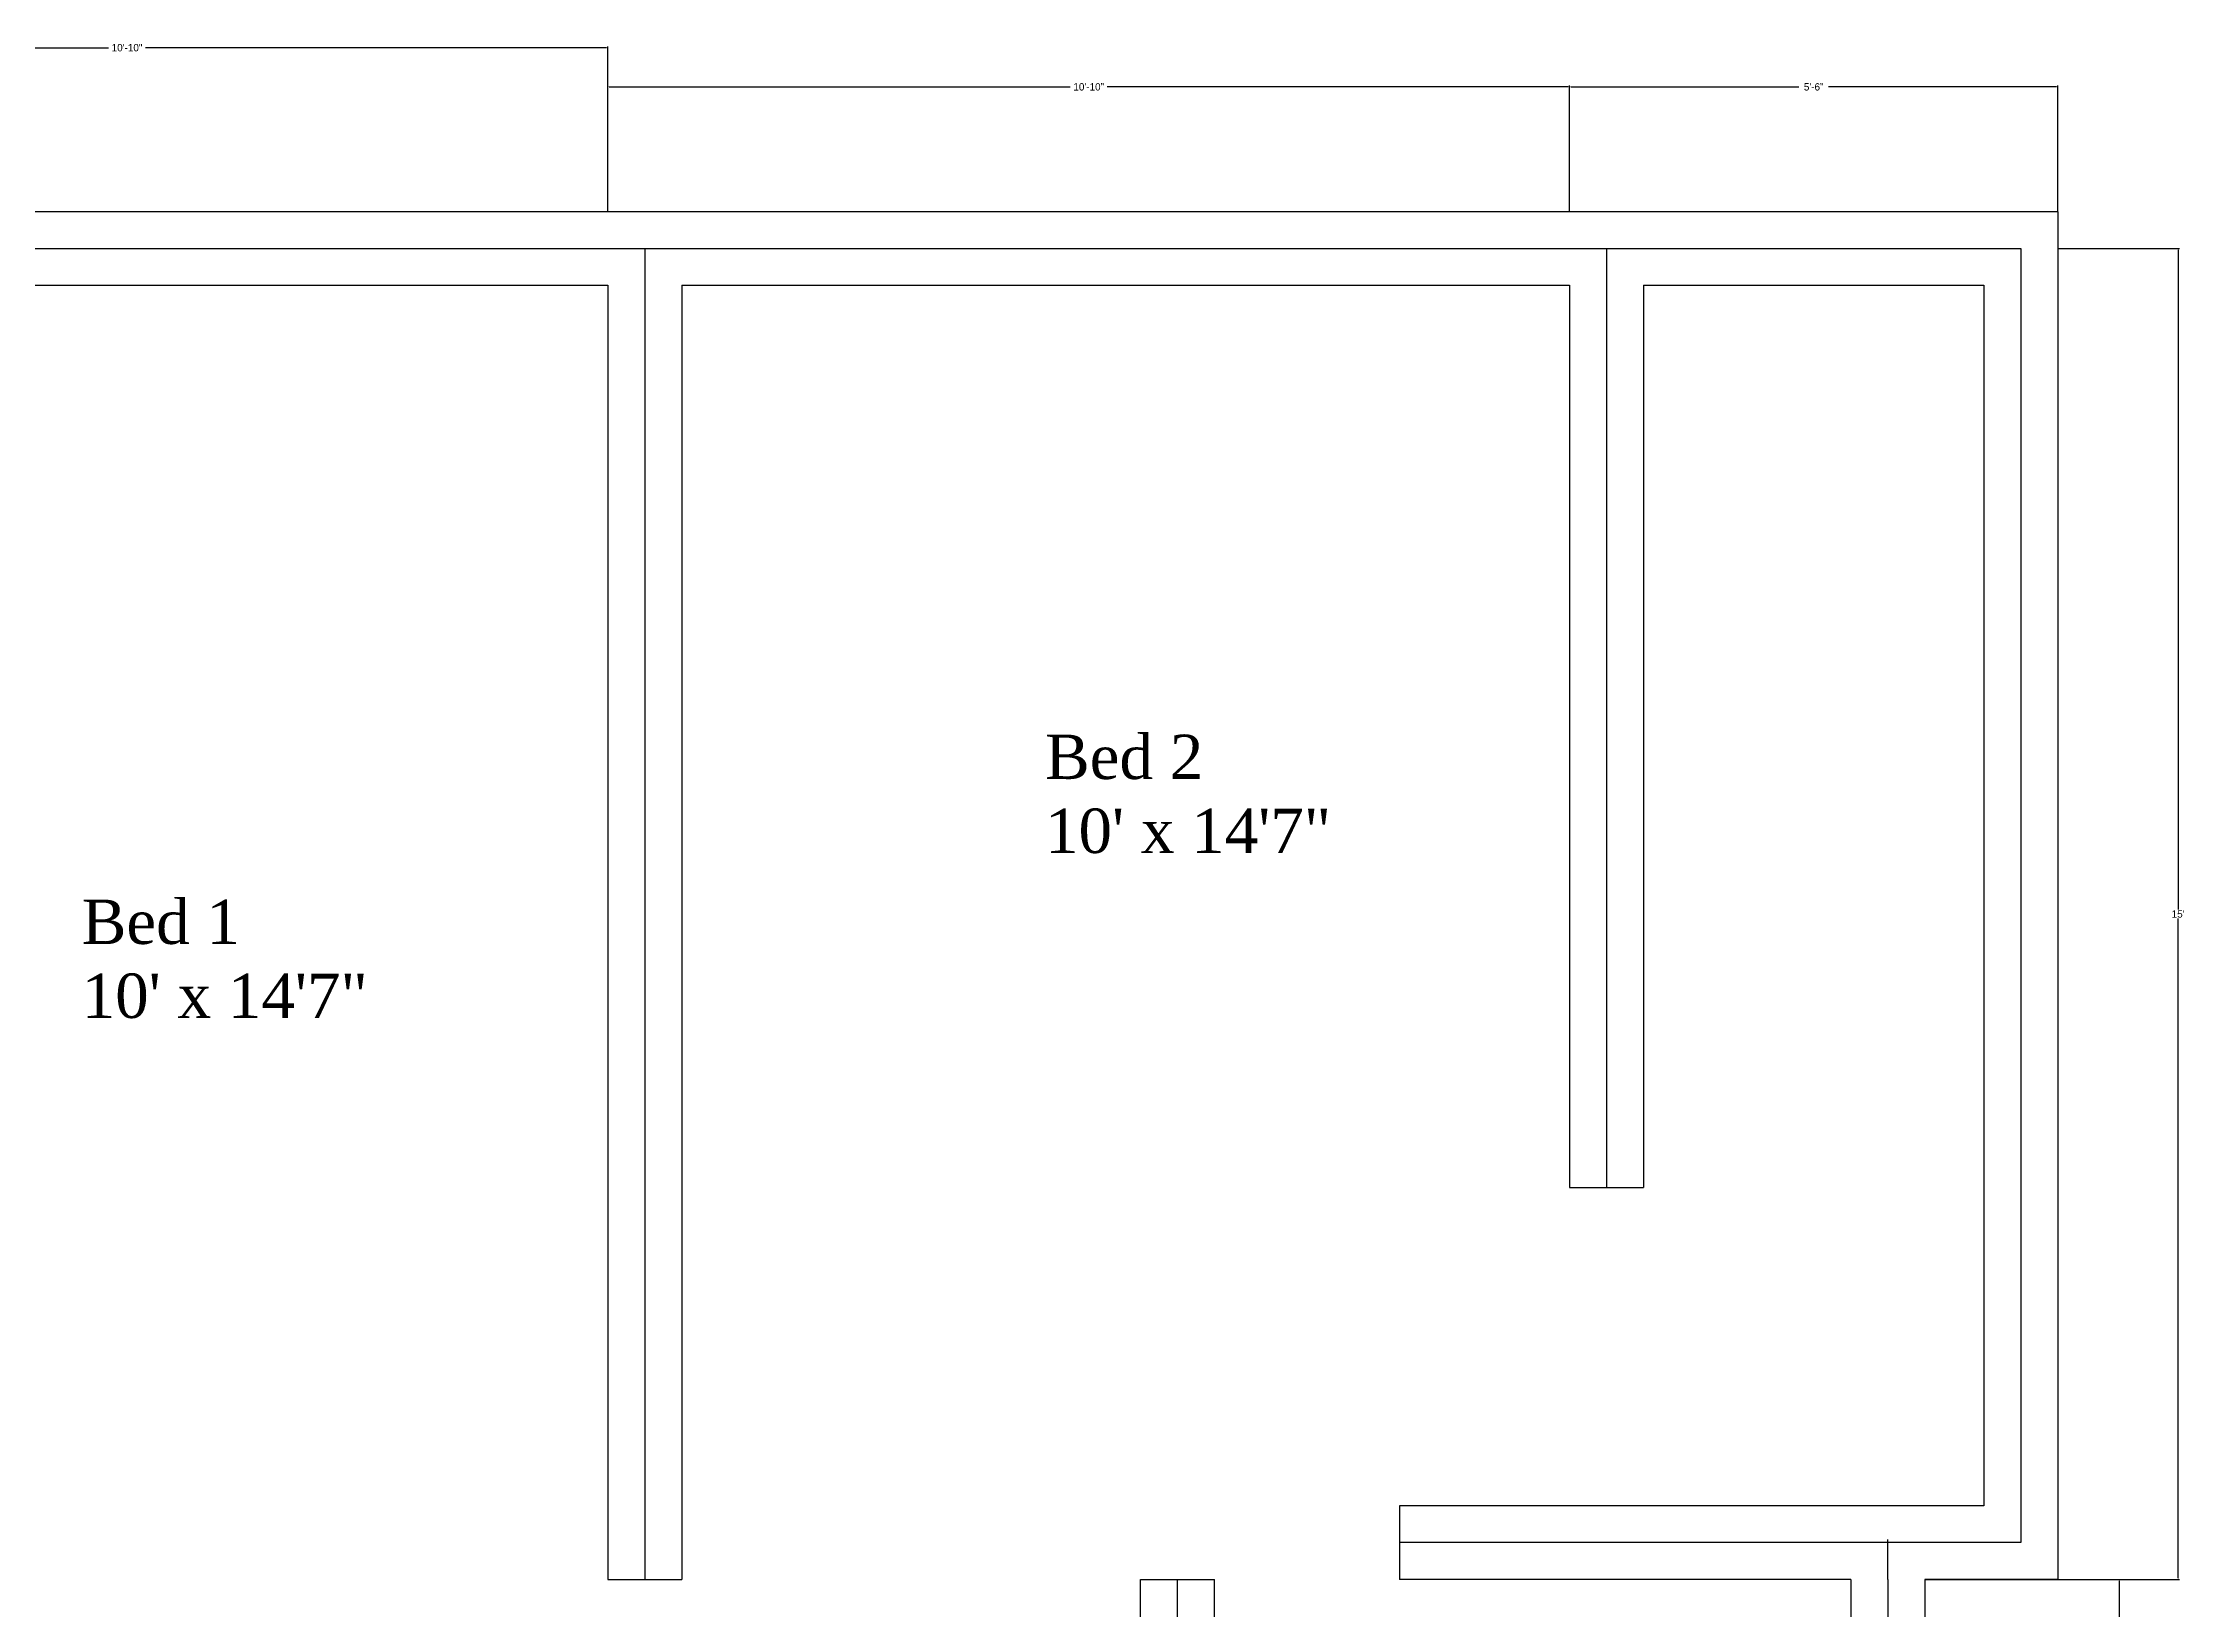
# Model space of a CAD drawing. Header units: inches. Extents: x -23324 to -22327, y 9655 to 10453.
# Drawn here: x -22616.5 to -22326.9, y 10240.7 to 10452.5 of the extents above; entities that cross this region are included whole.
import ezdxf

# ---------------------------------------------------------------- set-up
doc = ezdxf.new("R2010")
doc.units = ezdxf.units.IN
doc.header["$MEASUREMENT"] = 0
doc.dimstyles.get("Standard").update_dxf_attribs({"dimtxt": 1, "dimasz": 0.18, "dimexe": 0.18, "dimexo": 0.0625, "dimgap": 0.09, "dimtad": 0, "dimtih": 1, "dimtoh": 1, "dimdec": 0, "dimzin": 2, "dimdsep": 46, "dimlunit": 4, "dimtxsty": 'Standard', "dimcen": 0.09, "dimclrt": 5, "dimadec": 0, "dimazin": 0, "dimtfac": 1, "dimtdec": 0, "dimtofl": 0, "dimtmove": 0, "dimatfit": 3, "dimfxl": 1, "dimtolj": 1, "dimtzin": 0, "dimarcsym": 0})

# ---------------------------------------------------------------- blocks, each defined once
blk = doc.blocks.new('*D6')
at = {"color": 0, "lineweight": -2}
for p, q in [((-22670.14, 10429.78), (-22670.14, 10452.03)), ((-22669.96, 10451.85), (-22607.65, 10451.85)), ((-22540.32, 10451.85), (-22602.64, 10451.85)), ((-22540.14, 10429.78), (-22540.14, 10452.03))]:
    blk.add_line(p, q, dxfattribs=at)
at = {"color": 0}
for points in [[(-22669.96, 10451.88), (-22669.96, 10451.82), (-22670.14, 10451.85)], [(-22540.32, 10451.88), (-22540.32, 10451.82), (-22540.14, 10451.85)]]:
    blk.add_solid(points, dxfattribs=at)
at = {"layer": 'Defpoints', "color": 0}
for p in [(-22540.14, 10451.85), (-22670.14, 10429.72), (-22540.14, 10429.72)]:
    blk.add_point(p, dxfattribs=at)
at = {"color": 5, "insert": (-22605.14, 10451.85), "char_height": 1, "attachment_point": 5}
blk.add_mtext('\\A1;10\'-10"', dxfattribs=at)
blk = doc.blocks.new('*D7')
at = {"color": 0, "lineweight": -2}
for p, q in [((-22540.14, 10429.78), (-22540.14, 10446.73)), ((-22539.96, 10446.55), (-22477.65, 10446.55)), ((-22410.32, 10446.55), (-22472.64, 10446.55)), ((-22410.14, 10429.78), (-22410.14, 10446.73))]:
    blk.add_line(p, q, dxfattribs=at)
at = {"color": 0}
for points in [[(-22539.96, 10446.58), (-22539.96, 10446.52), (-22540.14, 10446.55)], [(-22410.32, 10446.58), (-22410.32, 10446.52), (-22410.14, 10446.55)]]:
    blk.add_solid(points, dxfattribs=at)
at = {"layer": 'Defpoints', "color": 0}
for p in [(-22410.14, 10446.55), (-22540.14, 10429.72), (-22410.14, 10429.72)]:
    blk.add_point(p, dxfattribs=at)
at = {"color": 5, "insert": (-22475.14, 10446.55), "char_height": 1, "attachment_point": 5}
blk.add_mtext('\\A1;10\'-10"', dxfattribs=at)
blk = doc.blocks.new('*D8')
at = {"color": 0, "lineweight": -2}
for p, q in [((-22410.14, 10429.78), (-22410.14, 10446.73)), ((-22409.96, 10446.55), (-22379.15, 10446.55)), ((-22344.32, 10446.55), (-22375.14, 10446.55)), ((-22344.14, 10429.78), (-22344.14, 10446.73))]:
    blk.add_line(p, q, dxfattribs=at)
at = {"color": 0}
for points in [[(-22409.96, 10446.58), (-22409.96, 10446.52), (-22410.14, 10446.55)], [(-22344.32, 10446.58), (-22344.32, 10446.52), (-22344.14, 10446.55)]]:
    blk.add_solid(points, dxfattribs=at)
at = {"layer": 'Defpoints', "color": 0}
for p in [(-22344.14, 10446.55), (-22410.14, 10429.72), (-22344.14, 10429.72)]:
    blk.add_point(p, dxfattribs=at)
at = {"color": 5, "insert": (-22377.14, 10446.55), "char_height": 1, "attachment_point": 5}
blk.add_mtext('\\A1;5\'-6"', dxfattribs=at)
blk = doc.blocks.new('*D9')
at = {"color": 0, "lineweight": -2}
for p, q in [((-22344.08, 10424.72), (-22327.7, 10424.72)), ((-22327.88, 10424.54), (-22327.88, 10335.31)), ((-22327.88, 10244.9), (-22327.88, 10334.13)), ((-22344.08, 10244.72), (-22327.7, 10244.72))]:
    blk.add_line(p, q, dxfattribs=at)
at = {"color": 0}
for points in [[(-22327.91, 10424.54), (-22327.85, 10424.54), (-22327.88, 10424.72)], [(-22327.91, 10244.9), (-22327.85, 10244.9), (-22327.88, 10244.72)]]:
    blk.add_solid(points, dxfattribs=at)
at = {"layer": 'Defpoints', "color": 0}
for p in [(-22344.14, 10424.72), (-22344.14, 10244.72), (-22327.88, 10244.72)]:
    blk.add_point(p, dxfattribs=at)
at = {"color": 5, "insert": (-22327.88, 10334.72), "char_height": 1, "attachment_point": 5}
blk.add_mtext("\\A1;15'", dxfattribs=at)
blk = doc.blocks.new('*D10')
at = {"color": 0, "lineweight": -2}
for p, q in [((-22362.08, 10244.72), (-22335.66, 10244.72)), ((-22335.84, 10244.54), (-22335.84, 10192.31)), ((-22335.84, 10138.9), (-22335.84, 10191.13)), ((-22362.08, 10138.72), (-22335.66, 10138.72))]:
    blk.add_line(p, q, dxfattribs=at)
at = {"color": 0}
for points in [[(-22335.87, 10244.54), (-22335.81, 10244.54), (-22335.84, 10244.72)], [(-22335.87, 10138.9), (-22335.81, 10138.9), (-22335.84, 10138.72)]]:
    blk.add_solid(points, dxfattribs=at)
at = {"layer": 'Defpoints', "color": 0}
for p in [(-22362.14, 10244.72), (-22335.84, 10244.72), (-22362.14, 10138.72)]:
    blk.add_point(p, dxfattribs=at)
at = {"color": 5, "insert": (-22335.84, 10191.72), "char_height": 1, "attachment_point": 5}
blk.add_mtext('\\A1;8\'-10"', dxfattribs=at)

msp = doc.modelspace()

# ---------------------------------------------------------------- linework, layer by layer
for p, q in [((-22670.14, 10429.72), (-22540.14, 10429.72)), ((-22540.14, 10429.72), (-22410.14, 10429.72)), ((-22410.14, 10429.72), (-22344.14, 10429.72)), ((-22344.14, 10429.72), (-22344.14, 10419.72)), ((-22535.14, 10424.72), (-22535.14, 10244.72)), ((-22535.14, 10424.72), (-22535.14, 10244.72)), ((-22660.14, 10419.72), (-22540.14, 10419.72)), ((-22540.14, 10419.72), (-22540.14, 10244.72)), ((-22530.14, 10419.72), (-22410.14, 10419.72)), ((-22530.14, 10419.72), (-22530.14, 10244.72)), ((-22410.14, 10419.72), (-22410.14, 10297.72)), ((-22400.14, 10419.72), (-22354.14, 10419.72)), ((-22400.14, 10419.72), (-22400.14, 10297.72)), ((-22354.14, 10419.72), (-22354.14, 10254.72)), ((-22344.14, 10419.72), (-22344.14, 10244.72)), ((-22410.14, 10297.72), (-22400.14, 10297.72)), ((-22362.14, 10254.72), (-22433.14, 10254.72)), ((-22433.14, 10254.72), (-22433.14, 10244.72)), ((-22354.14, 10254.72), (-22362.14, 10254.72)), ((-22540.14, 10244.72), (-22530.14, 10244.72)), ((-22468.14, 10138.72), (-22468.14, 10244.72)), ((-22468.14, 10244.72), (-22458.14, 10244.72)), ((-22458.14, 10148.72), (-22458.14, 10244.72)), ((-22372.14, 10244.72), (-22433.14, 10244.72)), ((-22372.14, 10244.72), (-22372.14, 10148.72)), ((-22344.14, 10244.72), (-22362.14, 10244.72)), ((-22362.14, 10244.72), (-22362.14, 10138.72))]:
    msp.add_line(p, q)
at = {"color": 1}
for p, q in [((-22670.14, 10424.72), (-22540.14, 10424.72)), ((-22540.14, 10424.72), (-22410.14, 10424.72)), ((-22535.14, 10424.72), (-22535.14, 10244.72)), ((-22410.14, 10424.72), (-22349.14, 10424.72)), ((-22405.14, 10424.72), (-22405.14, 10297.72)), ((-22349.14, 10424.72), (-22349.14, 10249.72)), ((-22362.14, 10249.72), (-22433.14, 10249.72)), ((-22367.14, 10244.72), (-22367.14, 10250.17)), ((-22349.14, 10249.72), (-22362.14, 10249.72)), ((-22463.14, 10143.72), (-22463.14, 10244.72)), ((-22367.14, 10244.72), (-22367.14, 10138.72))]:
    msp.add_line(p, q, dxfattribs=at)

# ---------------------------------------------------------------- texts
at = {"char_height": 6, "attachment_point": 1}
for s, insert in [('{\\fTimes New Roman|b0|i0|c0|p18;Bed 2\\P10\' x 14\'7"}', (-22481.05, 10358.97)), ('{\\fTimes New Roman|b0|i0|c0|p18;Bed 1\\P10\' x 14\'7"}', (-22611.27, 10336.67))]:
    msp.add_mtext(s, dxfattribs=dict(at, insert=insert))

# ---------------------------------------------------------------- dimensions: what is measured, and where the dimension line sits
for base, p1, p2, picture, middle in [((-22540.14, 10451.85), (-22670.14, 10429.72), (-22540.14, 10429.72), '*D6', (-22605.14, 10451.85)), ((-22410.14, 10446.55), (-22540.14, 10429.72), (-22410.14, 10429.72), '*D7', (-22475.14, 10446.55)), ((-22344.14, 10446.55), (-22410.14, 10429.72), (-22344.14, 10429.72), '*D8', (-22377.14, 10446.55))]:
    dim = msp.add_linear_dim(base=base, p1=p1, p2=p2, dimstyle='Standard')
    dim.commit()
    dim.dimension.update_dxf_attribs({"geometry": picture, "text_midpoint": middle})
for base, p1, p2, picture, middle in [((-22327.88, 10244.72), (-22344.14, 10424.72), (-22344.14, 10244.72), '*D9', (-22327.88, 10334.72)), ((-22335.84, 10244.72), (-22362.14, 10138.72), (-22362.14, 10244.72), '*D10', (-22335.84, 10191.72))]:
    dim = msp.add_linear_dim(base=base, p1=p1, p2=p2, angle=90, dimstyle='Standard')
    dim.commit()
    dim.dimension.update_dxf_attribs({"geometry": picture, "text_midpoint": middle})

doc.saveas('drawing.dxf')
